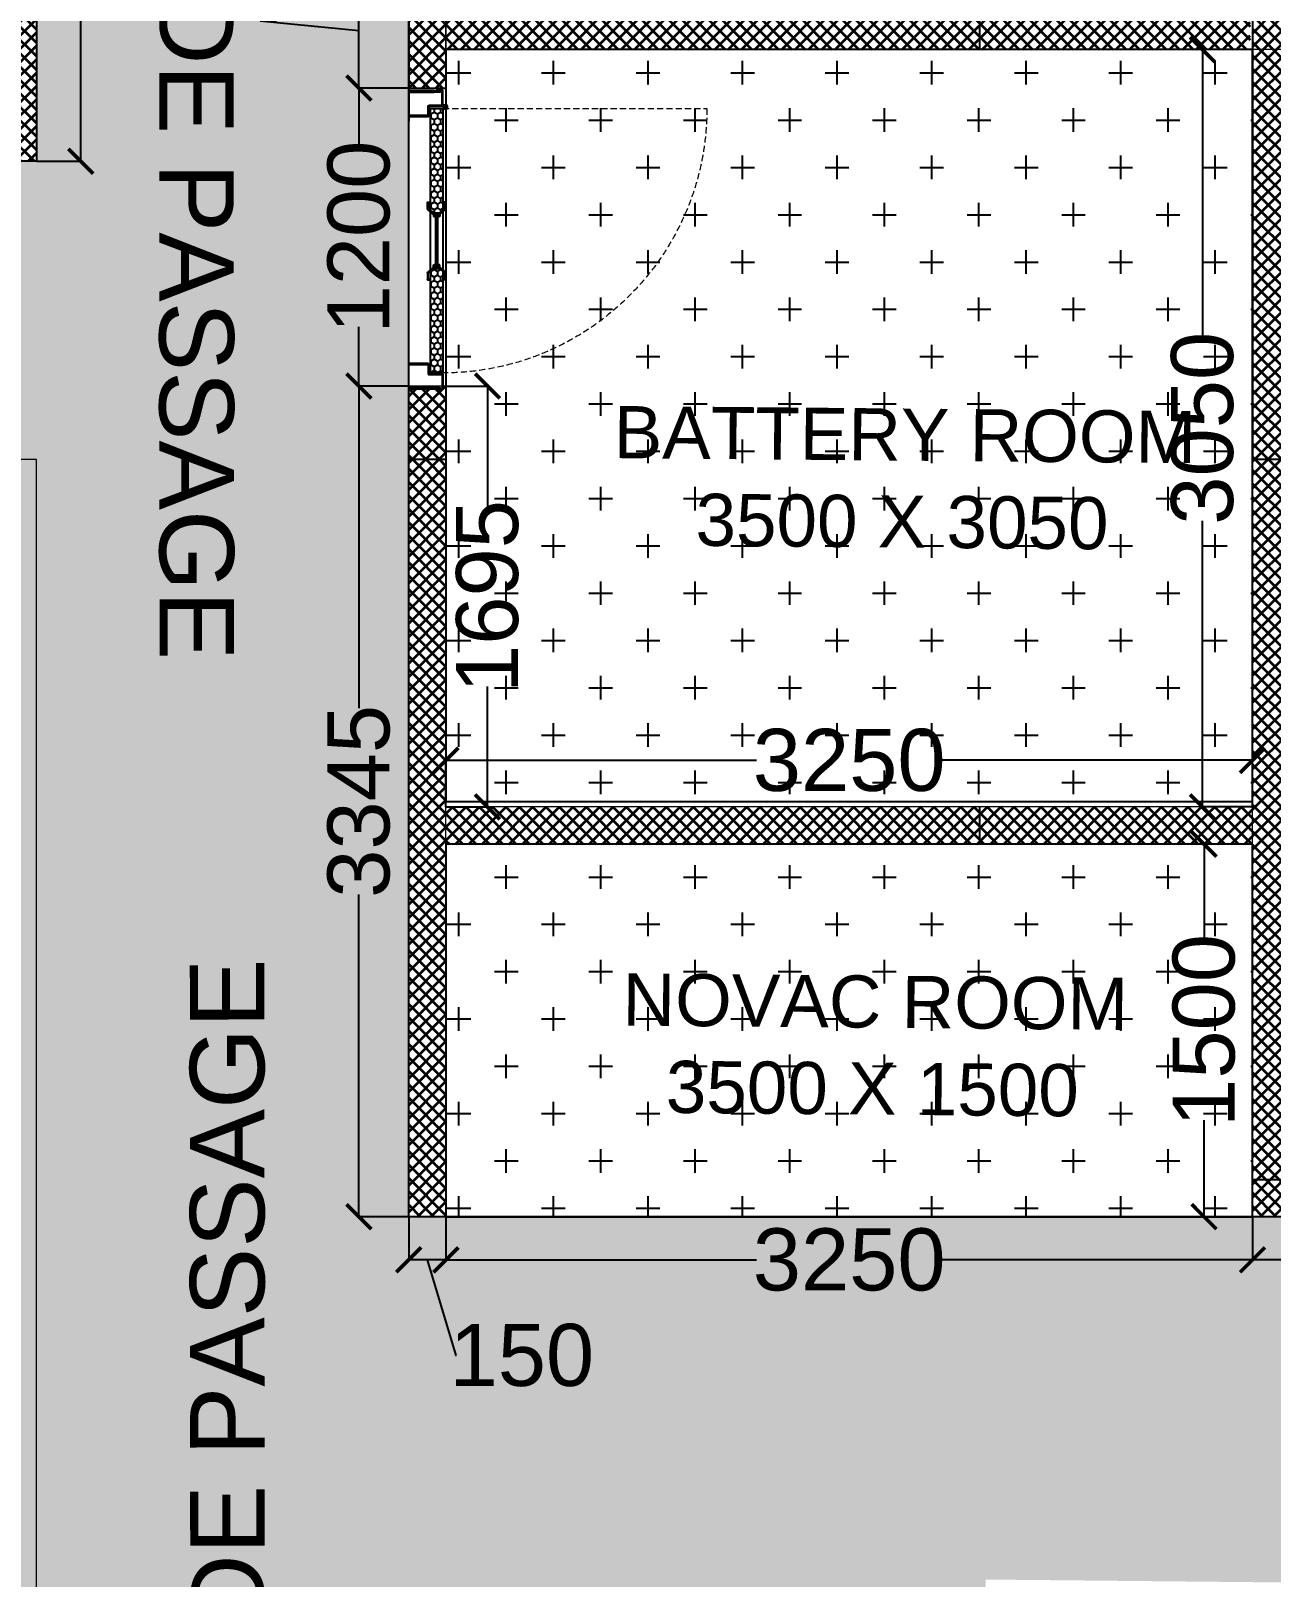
# Model space of a CAD drawing. Header units: millimetres. Extents: x 263321 to 4958806, y 33647 to 987811.
# Drawn here: x 2402929 to 2407927, y 491432 to 497658 of the extents above; entities that cross this region are included whole.
import ezdxf

# ---------------------------------------------------------------- set-up
doc = ezdxf.new("R2010")
doc.units = ezdxf.units.MM
doc.header["$PDMODE"] = 3
doc.linetypes.add('CENTER', pattern=[50.8, 31.75, -6.35, 6.35, -6.35])
doc.linetypes.add('DASHED', pattern=[0.75, 0.5, -0.25])
for name, color, linetype, lineweight in [('A-FURN-MODULAR', 6, 'Continuous', 18), ('A-FURN-TABLE-GROMMET', 7, 'Continuous', 9), ('A-GLASS PARTITION', 5, 'Continuous', 18), ('A-GYPSUM PARTITION', 250, 'Continuous', 35), ('AR_ELEVATION_01', 254, 'Continuous', 13), ('FC DIM', 7, 'Continuous', 0), ('partition', 6, 'Continuous', 15), ('SW-PARTITION GYPSUM', 30, 'Continuous', 18), ('TOA_DOOR', 7, 'Continuous', 25)]:
    doc.layers.add(name, color=color, linetype=linetype, lineweight=lineweight)
for name, color, linetype in [('CH - MAN', 8, 'Continuous'), ('FLOORING TOA', 7, 'Continuous'), ('PARTITION DIM.', 250, 'Continuous'), ('PARTITION GYPSUM', 250, 'Continuous'), ('STIFFNER', 7, 'Continuous'), ('TEXT', 250, 'Continuous')]:
    doc.layers.add(name, color=color, linetype=linetype)
doc.styles.add('ARIAL', font='arial.ttf')
doc.styles.get("Standard").update_dxf_attribs({"font": 'arial.ttf'})
doc.styles.add('TEXT @ 150', font='arial.ttf', dxfattribs={"height": 225})
doc.dimstyles.new('DIM @ 150', dxfattribs={"dimtxt": 225, "dimasz": 100, "dimexe": 1, "dimexo": 0, "dimgap": 0.5, "dimtad": 0, "dimdec": 0, "dimzin": 0, "dimdsep": 46, "dimtxsty": 'TEXT @ 150', "dimblk": 'ARCHTICK', "dimcen": -2, "dimclrd": 8, "dimclre": 8, "dimclrt": 7, "dimadec": 0, "dimazin": 0, "dimtfac": 1, "dimtdec": 0, "dimtofl": 0, "dimtmove": 0, "dimatfit": 3, "dimldrblk": 'OPEN90', "dimfxl": 1, "dimtolj": 1, "dimtzin": 0, "dimlwd": -1, "dimlwe": -1, "dimarcsym": 0})
pattern_1 = [(45, (13069.08, -8478.743), (-26.94076836, 26.94076836), []), (135, (13069.08, -8478.743), (-26.94076836, -26.94076836), [])]
pattern_2 = [(0, (13069.08, -8478.74), (190.5, 190.5), [95.25, -285.75]), (90, (13116.7, -8526.37), (-190.5, 190.5), [95.25, -285.75])]

# ---------------------------------------------------------------- blocks, each defined once
blk = doc.blocks.new('_ArchTick')
at = {"color": 0, "linetype": 'ByBlock', "const_width": 0.15}
blk.add_lwpolyline([(-0.5, -0.5), (0.5, 0.5)], dxfattribs=at)
blk = doc.blocks.new('*D552')
at = {"layer": 'Defpoints', "color": 0, "transparency": 16777216}
for p in [(2407851.6, 492883.1), (2408156.6, 492883.1), (2407851.6, 492709.3)]:
    blk.add_point(p, dxfattribs=at)
at = {"layer": 'PARTITION DIM.', "color": 8, "transparency": 16777216}
for p, q in [((2407851.6, 492883.1), (2407851.6, 492708.3)), ((2408156.6, 492883.1), (2408156.6, 492708.3)), ((2408156.6, 492709.3), (2407851.6, 492709.3)), ((2408004.1, 492709.3), (2408119.6, 492324.4)), ((2408119.6, 492324.4), (2408120.6, 492324.4))]:
    blk.add_line(p, q, dxfattribs=at)
at = {"layer": 'PARTITION DIM.', "color": 8, "transparency": 16777216, "xscale": 100, "yscale": 100, "zscale": 100, "rotation": 180}
blk.add_blockref('_ArchTick', (2407851.6, 492709.3), dxfattribs=at)
at = {"layer": 'PARTITION DIM.', "color": 8, "transparency": 16777216, "xscale": 100, "yscale": 100, "zscale": 100}
blk.add_blockref('_ArchTick', (2408156.6, 492709.3), dxfattribs=at)
at = {"layer": 'PARTITION DIM.', "color": 7, "transparency": 16777216, "insert": (2408398.1, 492324.4), "char_height": 250, "attachment_point": 5}
blk.add_mtext('\\A1;305', dxfattribs=at)
blk = doc.blocks.new('_Open90')
at = {"color": 0, "linetype": 'ByBlock'}
for p, q in [((0, 0), (-1, 0)), ((-0.5, 0.5), (0, 0)), ((0, 0), (-0.5, -0.5))]:
    blk.add_line(p, q, dxfattribs=at)
blk = doc.blocks.new('*D553')
at = {"layer": 'Defpoints', "color": 0, "transparency": 16777216}
for p in [(2404601.6, 492883.1), (2407851.6, 492883.1), (2404601.6, 492709.3)]:
    blk.add_point(p, dxfattribs=at)
at = {"layer": 'PARTITION DIM.', "color": 8, "transparency": 16777216}
for p, q in [((2404601.6, 492883.1), (2404601.6, 492708.3)), ((2407851.6, 492883.1), (2407851.6, 492708.3)), ((2404601.6, 492709.3), (2405853.3, 492709.3)), ((2407851.6, 492709.3), (2406599.9, 492709.3))]:
    blk.add_line(p, q, dxfattribs=at)
at = {"layer": 'PARTITION DIM.', "color": 8, "transparency": 16777216, "xscale": 100, "yscale": 100, "zscale": 100, "rotation": 180}
blk.add_blockref('_ArchTick', (2404601.6, 492709.3), dxfattribs=at)
at = {"layer": 'PARTITION DIM.', "color": 8, "transparency": 16777216, "xscale": 100, "yscale": 100, "zscale": 100}
blk.add_blockref('_ArchTick', (2407851.6, 492709.3), dxfattribs=at)
at = {"layer": 'PARTITION DIM.', "color": 7, "transparency": 16777216, "insert": (2406226.6, 492709.3), "char_height": 250, "attachment_point": 5}
blk.add_mtext('\\A1;3250', dxfattribs=at)
blk = doc.blocks.new('*D554')
at = {"layer": 'Defpoints', "color": 0, "transparency": 16777216}
for p in [(2404451.6, 492883.1), (2404601.6, 492883.1), (2404451.6, 492709.3)]:
    blk.add_point(p, dxfattribs=at)
at = {"layer": 'PARTITION DIM.', "color": 8, "transparency": 16777216}
for p, q in [((2404451.6, 492883.1), (2404451.6, 492708.3)), ((2404601.6, 492883.1), (2404601.6, 492708.3)), ((2404601.6, 492709.3), (2404451.6, 492709.3)), ((2404526.6, 492709.3), (2404642, 492324.6)), ((2404642, 492324.6), (2404643, 492324.6))]:
    blk.add_line(p, q, dxfattribs=at)
at = {"layer": 'PARTITION DIM.', "color": 8, "transparency": 16777216, "xscale": 100, "yscale": 100, "zscale": 100, "rotation": 180}
blk.add_blockref('_ArchTick', (2404451.6, 492709.3), dxfattribs=at)
at = {"layer": 'PARTITION DIM.', "color": 8, "transparency": 16777216, "xscale": 100, "yscale": 100, "zscale": 100}
blk.add_blockref('_ArchTick', (2404601.6, 492709.3), dxfattribs=at)
at = {"layer": 'PARTITION DIM.', "color": 7, "transparency": 16777216, "insert": (2404907.5, 492324.6), "char_height": 250, "attachment_point": 5}
blk.add_mtext('\\A1;150', dxfattribs=at)
blk = doc.blocks.new('*D555')
at = {"layer": 'Defpoints', "color": 0, "transparency": 16777216}
for p in [(2404250.7, 496228.1), (2404451.6, 496228.1, -1271.4), (2404451.6, 492883.1)]:
    blk.add_point(p, dxfattribs=at)
at = {"layer": 'PARTITION DIM.', "color": 8, "transparency": 16777216}
for p, q in [((2404451.6, 496228.1), (2404249.7, 496228.1)), ((2404250.7, 496228.1), (2404250.7, 494930.3)), ((2404250.7, 492883.1), (2404250.7, 494181)), ((2404451.6, 492883.1), (2404249.7, 492883.1))]:
    blk.add_line(p, q, dxfattribs=at)
at = {"layer": 'PARTITION DIM.', "color": 8, "transparency": 16777216, "xscale": 100, "yscale": 100, "zscale": 100}
for p, rotation in [((2404250.7, 496228.1), 90), ((2404250.7, 492883.1), 270)]:
    blk.add_blockref('_ArchTick', p, dxfattribs=dict(at, rotation=rotation))
at = {"layer": 'PARTITION DIM.', "color": 7, "transparency": 16777216, "insert": (2404250.7, 494555.6), "char_height": 250, "attachment_point": 5, "rotation": 90}
blk.add_mtext('\\A1;3345', dxfattribs=at)
blk = doc.blocks.new('*D556')
at = {"layer": 'Defpoints', "color": 0, "transparency": 16777216}
for p in [(2404250.7, 497428.1), (2404451.6, 497428.1), (2404451.6, 496228.1, -1271.4)]:
    blk.add_point(p, dxfattribs=at)
at = {"layer": 'PARTITION DIM.', "color": 8, "transparency": 16777216}
for p, q in [((2404451.6, 497428.1), (2404249.7, 497428.1)), ((2404250.7, 497428.1), (2404250.7, 497189.7)), ((2404250.7, 496228.1), (2404250.7, 496466.5)), ((2404451.6, 496228.1), (2404249.7, 496228.1))]:
    blk.add_line(p, q, dxfattribs=at)
at = {"layer": 'PARTITION DIM.', "color": 8, "transparency": 16777216, "xscale": 100, "yscale": 100, "zscale": 100}
for p, rotation in [((2404250.7, 497428.1), 90), ((2404250.7, 496228.1), 270)]:
    blk.add_blockref('_ArchTick', p, dxfattribs=dict(at, rotation=rotation))
at = {"layer": 'PARTITION DIM.', "color": 7, "transparency": 16777216, "insert": (2404250.7, 496828.1), "char_height": 250, "attachment_point": 5, "rotation": 90}
blk.add_mtext('\\A1;1200', dxfattribs=at)
blk = doc.blocks.new('*D557')
at = {"layer": 'Defpoints', "color": 0, "transparency": 16777216}
for p in [(2404250.7, 497888.1), (2404451.6, 497888.1), (2404451.6, 497428.1)]:
    blk.add_point(p, dxfattribs=at)
at = {"layer": 'PARTITION DIM.', "color": 8, "transparency": 16777216}
for p, q in [((2404451.6, 497888.1), (2404249.7, 497888.1)), ((2404250.7, 497428.1), (2404250.7, 497888.1)), ((2403852.6, 497696.9), (2403852.6, 497697.9)), ((2404250.7, 497658.1), (2403852.6, 497696.9)), ((2404451.6, 497428.1), (2404249.7, 497428.1))]:
    blk.add_line(p, q, dxfattribs=at)
at = {"layer": 'PARTITION DIM.', "color": 8, "transparency": 16777216, "xscale": 100, "yscale": 100, "zscale": 100}
for p, rotation in [((2404250.7, 497888.1), 90), ((2404250.7, 497428.1), 270)]:
    blk.add_blockref('_ArchTick', p, dxfattribs=dict(at, rotation=rotation))
at = {"layer": 'PARTITION DIM.', "color": 7, "transparency": 16777216, "insert": (2403852.6, 497979.2), "char_height": 250, "attachment_point": 5, "rotation": 90}
blk.add_mtext('\\A1;460', dxfattribs=at)
blk = doc.blocks.new('*D560')
at = {"layer": 'Defpoints', "color": 0, "transparency": 16777216}
for p in [(2407851.6, 494720.8), (2404601.6, 494533.1), (2407851.6, 494533.1)]:
    blk.add_point(p, dxfattribs=at)
at = {"layer": 'PARTITION DIM.', "color": 8, "transparency": 16777216}
for p, q in [((2404601.6, 494533.1), (2404601.6, 494721.8)), ((2404601.6, 494720.8), (2405853.3, 494720.8)), ((2407851.6, 494720.8), (2406599.9, 494720.8)), ((2407851.6, 494533.1), (2407851.6, 494721.8))]:
    blk.add_line(p, q, dxfattribs=at)
at = {"layer": 'PARTITION DIM.', "color": 8, "transparency": 16777216, "xscale": 100, "yscale": 100, "zscale": 100, "rotation": 180}
blk.add_blockref('_ArchTick', (2404601.6, 494720.8), dxfattribs=at)
at = {"layer": 'PARTITION DIM.', "color": 8, "transparency": 16777216, "xscale": 100, "yscale": 100, "zscale": 100}
blk.add_blockref('_ArchTick', (2407851.6, 494720.8), dxfattribs=at)
at = {"layer": 'PARTITION DIM.', "color": 7, "transparency": 16777216, "insert": (2406226.6, 494720.8), "char_height": 250, "attachment_point": 5}
blk.add_mtext('\\A1;3250', dxfattribs=at)
blk = doc.blocks.new('*D567')
at = {"layer": 'Defpoints', "color": 0, "transparency": 16777216}
for p in [(2407851.6, 497583.1), (2407650.1, 494533.1), (2407851.6, 494533.1)]:
    blk.add_point(p, dxfattribs=at)
at = {"layer": 'PARTITION DIM.', "color": 8, "transparency": 16777216}
for p, q in [((2407851.6, 497583.1), (2407649.1, 497583.1)), ((2407650.1, 497583.1), (2407650.1, 496431.3)), ((2407650.1, 494533.1), (2407650.1, 495684.8)), ((2407851.6, 494533.1), (2407649.1, 494533.1))]:
    blk.add_line(p, q, dxfattribs=at)
at = {"layer": 'PARTITION DIM.', "color": 8, "transparency": 16777216, "xscale": 100, "yscale": 100, "zscale": 100}
for p, rotation in [((2407650.1, 497583.1), 90), ((2407650.1, 494533.1), 270)]:
    blk.add_blockref('_ArchTick', p, dxfattribs=dict(at, rotation=rotation))
at = {"layer": 'PARTITION DIM.', "color": 7, "transparency": 16777216, "insert": (2407650.1, 496058.1), "char_height": 250, "attachment_point": 5, "rotation": 90}
blk.add_mtext('\\A1;3050', dxfattribs=at)
blk = doc.blocks.new('*D576')
at = {"layer": 'Defpoints', "color": 0, "transparency": 16777216}
for p in [(2404601.6, 496228.1), (2404601.6, 494533.1), (2404769, 494533.1)]:
    blk.add_point(p, dxfattribs=at)
at = {"layer": 'PARTITION DIM.', "color": 8, "transparency": 16777216}
for p, q in [((2404601.6, 496228.1), (2404770, 496228.1)), ((2404769, 496228.1), (2404769, 495743.6)), ((2404769, 494533.1), (2404769, 495017.6)), ((2404601.6, 494533.1), (2404770, 494533.1))]:
    blk.add_line(p, q, dxfattribs=at)
at = {"layer": 'PARTITION DIM.', "color": 8, "transparency": 16777216, "xscale": 100, "yscale": 100, "zscale": 100}
for p, rotation in [((2404769, 496228.1), 90), ((2404769, 494533.1), 270)]:
    blk.add_blockref('_ArchTick', p, dxfattribs=dict(at, rotation=rotation))
at = {"layer": 'PARTITION DIM.', "color": 7, "transparency": 16777216, "insert": (2404769, 495380.6), "char_height": 250, "attachment_point": 5, "rotation": 90}
blk.add_mtext('\\A1;1695', dxfattribs=at)
blk = doc.blocks.new('*D577')
at = {"layer": 'Defpoints', "color": 0, "transparency": 16777216}
for p in [(2407851.6, 494383.1), (2407656.4, 492883.1), (2407851.6, 492883.1)]:
    blk.add_point(p, dxfattribs=at)
at = {"layer": 'PARTITION DIM.', "color": 8, "transparency": 16777216}
for p, q in [((2407851.6, 494383.1), (2407655.4, 494383.1)), ((2407656.4, 494383.1), (2407656.4, 493994.7)), ((2407656.4, 492883.1), (2407656.4, 493271.5)), ((2407851.6, 492883.1), (2407655.4, 492883.1))]:
    blk.add_line(p, q, dxfattribs=at)
at = {"layer": 'PARTITION DIM.', "color": 8, "transparency": 16777216, "xscale": 100, "yscale": 100, "zscale": 100}
for p, rotation in [((2407656.4, 494383.1), 90), ((2407656.4, 492883.1), 270)]:
    blk.add_blockref('_ArchTick', p, dxfattribs=dict(at, rotation=rotation))
at = {"layer": 'PARTITION DIM.', "color": 7, "transparency": 16777216, "insert": (2407656.4, 493633.1), "char_height": 250, "attachment_point": 5, "rotation": 90}
blk.add_mtext('\\A1;1500', dxfattribs=at)
blk = doc.blocks.new('*D579')
at = {"layer": 'Defpoints', "color": 0, "transparency": 16777216}
for p in [(2402951.6, 502283.1), (2402951.6, 497133.1), (2403129.7, 497133.1)]:
    blk.add_point(p, dxfattribs=at)
at = {"layer": 'PARTITION DIM.', "color": 8, "transparency": 16777216}
for p, q in [((2402951.6, 502283.1), (2403130.7, 502283.1)), ((2403129.7, 502283.1), (2403129.7, 500081.4)), ((2403129.7, 497133.1), (2403129.7, 499334.7)), ((2402951.6, 497133.1), (2403130.7, 497133.1))]:
    blk.add_line(p, q, dxfattribs=at)
at = {"layer": 'PARTITION DIM.', "color": 8, "transparency": 16777216, "xscale": 100, "yscale": 100, "zscale": 100}
for p, rotation in [((2403129.7, 502283.1), 90), ((2403129.7, 497133.1), 270)]:
    blk.add_blockref('_ArchTick', p, dxfattribs=dict(at, rotation=rotation))
at = {"layer": 'PARTITION DIM.', "color": 7, "transparency": 16777216, "insert": (2403129.7, 499708.1), "char_height": 250, "attachment_point": 5, "rotation": 90}
blk.add_mtext('\\A1;5150', dxfattribs=at)
blk = doc.blocks.new('zw$8F63')
h = blk.add_hatch()
h.set_pattern_fill('HONEY', color=17, scale=120.476264, style=0)
h.set_pattern_definition([(0, (-137632.77, -39685.348), (22.5892995, 13.0419382), [15.059533, -30.119066]), (120, (-137632.77, -39685.348), (-22.5892995, 13.0419382), [15.059533, -30.119066]), (60, (-137632.77, -39685.348), (8e-15, 26.0838763), [-30.119066, 15.059533])])
h.paths.add_polyline_path([(726.2, 400.6), (726.2, 405.7), (725.5, 405.7), (737.5, 420.6), (1147.4, 420.6), (1147.4, 371.4), (737.5, 371.4), (725.5, 386.3), (726.2, 386.3)])
h.paths.add_polyline_path([(82.8, 371.4), (82.8, 420.6), (492.7, 420.6), (504.7, 405.7), (504.1, 405.7), (504.1, 386.3), (504.7, 386.3), (492.7, 371.4)])
h = blk.add_hatch(color=256)
h.paths.add_polyline_path([(508, 391.4), (504.1, 391.4), (504.1, 386.3), (508, 386.3)])
h.paths.add_polyline_path([(508, 391.4), (508, 386.3), (517.6, 386.3), (517.6, 391.4)])
h.paths.add_polyline_path([(508, 405.7), (508, 400.6), (517.6, 400.6), (517.6, 405.7)])
h.paths.add_polyline_path([(508, 405.7), (504.1, 405.7), (504.1, 400.6)])
h.paths.add_polyline_path([(508, 405.7), (504.1, 400.6), (508, 400.6)], flags=17)
h = blk.add_hatch(color=256)
h.paths.add_polyline_path([(726.2, 386.3), (726.2, 391.4), (712.6, 391.4), (712.6, 386.3)])
h.paths.add_polyline_path([(712.6, 405.7), (712.6, 400.6), (726.2, 400.6), (726.2, 405.7)])
h = blk.add_hatch()
h.set_pattern_fill('ANSI31', color=256, scale=0.488668, style=0)
h.set_pattern_definition([(135, (5763.79628, -4405.818197), (0.04319257606, 0.04319257606), [])])
h.paths.add_polyline_path([(79.4, 367, 0.532821), (68.3, 359.6, 0.532821), (79.4, 352.1)])
h.paths.add_polyline_path([(79.4, 367), (79.4, 352.1, 0.304783), (84.4, 359.6, 0.304783)])
h.paths.add_polyline_path([(83.1, 370.3), (79.4, 370.3), (79.4, 367, -0.152617), (83.1, 364)])
h.paths.add_polyline_path([(73.3, 370.3), (69.6, 370.3), (69.6, 364, -0.152617), (73.3, 367)])
at = {"linetype": 'CENTER', "ltscale": 1000}
for p, q in [((0, 508.4), (134, 508.4)), ((0, 508.4), (134, 508.4)), ((1223.7, 508.4, -5.7), (1077.6, 508.4, -5.7)), ((1223.7, 508.4, -5.7), (1077.6, 508.4, -5.7)), ((1223.7, 508.4, -5.7), (1077.6, 508.4, -5.7)), ((1223.7, 508.4, -5.7), (1077.6, 508.4, -5.7))]:
    blk.add_line(p, q, dxfattribs=at)
for p, q in [((8.2, 398.4), (11.9, 398.4)), ((1215.5, 398.4, -5.7), (1211.9, 398.4, -5.7)), ((69.6, 364), (69.6, 370.3)), ((73.3, 370.3), (73.3, 367)), ((79.4, 370.3), (79.4, 367)), ((83.1, 364), (83.1, 370.3))]:
    blk.add_line(p, q)
for points in [[(114.6, 508.4), (114.6, 429.9, -0.414214), (110.7, 426), (73.3, 426), (73.3, 374.2, -0.414214), (69.4, 370.3), (12.1, 370.3, -0.414214), (8.2, 374.2), (8.2, 398.4)], [(110.9, 508.4), (110.9, 431.6, -0.414214), (109, 429.7), (73.5, 429.7, 0.414214), (69.6, 425.8), (69.6, 375.9, -0.414214), (67.7, 374), (13.8, 374, -0.414214), (11.9, 375.9), (11.9, 398.4)]]:
    blk.add_lwpolyline(points, format="xyb")
for points in [[(11.9, 508.4), (11.9, 381.4), (16.4, 381.4), (16.4, 508.4)], [(11.9, 406), (11.9, 508.4)], [(16.4, 508.4), (16.4, 406)], [(110.9, 431.6), (110.9, 508.4)], [(114.6, 429.9), (114.6, 508.4)], [(11.9, 425.5), (11.9, 403.1)]]:
    blk.add_lwpolyline(points)
at = {"elevation": -5.7}
for points in [[(1109.1, 508.4), (1109.1, 429.9, 0.414214), (1113.1, 426), (1148.5, 426, -0.414214), (1150.4, 424.1), (1150.4, 374.2, 0.414214), (1154.3, 370.3), (1211.6, 370.3, 0.414214), (1215.5, 374.2), (1215.5, 398.4)], [(1112.8, 508.4), (1112.8, 429.7), (1150.2, 429.7, -0.414214), (1154.1, 425.8), (1154.1, 374), (1209.9, 374, 0.414214), (1211.9, 375.9), (1211.9, 398.4)]]:
    blk.add_lwpolyline(points, format="xyb", dxfattribs=at)
for points in [[(1109.1, 429.9), (1109.1, 508.4)], [(1112.8, 429.7), (1112.8, 508.4)], [(1211.9, 508.4), (1211.9, 381.4), (1207.3, 381.4), (1207.3, 508.4)], [(1211.9, 425.5), (1211.9, 403.1)]]:
    blk.add_lwpolyline(points, dxfattribs=at)
at = {"color": 9}
blk.add_lwpolyline([(1147.4, 420.6), (82.8, 420.6), (82.8, 371.4), (1147.4, 371.4)], close=True, dxfattribs=at)
blk.add_circle((76.3, 359.6), 8.08)
at = {"layer": 'AR_ELEVATION_01', "color": 32, "linetype": 'DASHED', "ltscale": 50, "true_color": 0xcd6928}
blk.add_lwpolyline([(82.9, 370.2), (82.8, -693.1, 0.414213), (1147.4, 371.4)], format="xyb", dxfattribs=at)
at = {"layer": 'STIFFNER', "color": 181}
for p, q in [((459, 430.9), (459, 420.6)), ((487.3, 432.6), (460.7, 432.6)), ((461.7, 420.6), (461.7, 428.1)), ((463.5, 429.8), (484.5, 429.8)), ((486.2, 428.7), (504.7, 405.7)), ((486.2, 363.3), (504.7, 386.3)), ((507.3, 409.6), (488.9, 431.5)), ((507.3, 382.4), (488.9, 360.5)), ((509, 408.5), (517.6, 408.5)), ((509, 383.5), (517.6, 383.5)), ((517.6, 408.5), (517.6, 405.7)), ((517.6, 383.5), (517.6, 386.3)), ((721.3, 408.5), (712.6, 408.5)), ((712.6, 408.5), (712.6, 405.7)), ((712.6, 383.5), (712.6, 386.3)), ((721.3, 383.5), (712.6, 383.5)), ((722.9, 409.6), (741.3, 431.5)), ((722.9, 382.4), (741.3, 360.5)), ((744.1, 428.7), (725.5, 405.7)), ((744.1, 363.3), (725.5, 386.3)), ((742.9, 432.6), (771.1, 432.6)), ((768.3, 429.8), (745.7, 429.8)), ((770, 420.6), (770, 428.1)), ((772.8, 420.6), (770, 420.6)), ((772.8, 430.9), (772.8, 420.6)), ((459, 361.1), (459, 371.4)), ((487.3, 359.4), (460.7, 359.4)), ((461.7, 371.4), (461.7, 363.9)), ((463.5, 362.2), (484.5, 362.2)), ((742.9, 359.4), (771.1, 359.4)), ((768.3, 362.2), (745.7, 362.2)), ((770, 371.4), (770, 363.9)), ((772.8, 361.1), (772.8, 371.4))]:
    blk.add_line(p, q, dxfattribs=at)
at = {"layer": 'STIFFNER'}
for p, q in [((508, 405.7), (504.1, 400.6)), ((504.1, 386.3), (504.1, 405.7)), ((504.1, 405.7), (508, 405.7)), ((504.1, 400.6), (517.6, 400.6)), ((504.1, 391.4), (517.6, 391.4)), ((508, 386.3), (504.1, 386.3)), ((517.6, 386.3), (504.7, 386.3)), ((517.6, 405.7), (508, 405.7)), ((508, 405.7), (508, 400.6)), ((508, 391.4), (508, 386.3)), ((517.6, 400.6), (517.6, 405.7)), ((517.6, 391.4), (517.6, 386.3)), ((712.6, 400.6), (712.6, 405.7)), ((712.6, 405.7), (726.2, 405.7)), ((726.2, 400.6), (712.6, 400.6)), ((726.2, 391.4), (712.6, 391.4)), ((712.6, 391.4), (712.6, 386.3)), ((712.6, 386.3), (726.2, 386.3)), ((726.2, 405.7), (726.2, 400.6)), ((726.2, 386.3), (726.2, 391.4))]:
    blk.add_line(p, q, dxfattribs=at)
at = {"layer": 'STIFFNER', "color": 4}
for p, q in [((504.1, 400.6), (726.2, 400.6)), ((504.1, 391.4), (504.1, 400.6)), ((726.2, 391.4), (504.1, 391.4)), ((725.9, 391.4), (726.2, 391.6)), ((726.2, 400.6), (726.2, 391.4))]:
    blk.add_line(p, q, dxfattribs=at)
at = {"layer": 'STIFFNER', "color": 7}
for p, q in [((726.2, 386.3), (726.2, 405.7)), ((726.2, 405.7), (726.2, 400.6)), ((726.2, 391.4), (726.2, 386.3))]:
    blk.add_line(p, q, dxfattribs=at)
at = {"layer": 'STIFFNER', "color": 181}
for centre, start, end in [((460.7, 430.9), 90, 180), ((463.5, 428.1), 90, 180), ((484.5, 428.1), 21.01972, 90), ((487.3, 430.9), 21.2946, 90), ((509, 410.3), 201.2946, 270), ((509, 381.7), 90, 158.7054), ((721.3, 410.3), 270, 338.7054), ((721.3, 381.7), 21.2946, 90), ((742.9, 430.9), 90, 158.7054), ((745.7, 428.1), 90, 158.98028), ((768.3, 428.1), 0, 90), ((771.1, 430.9), 0, 90), ((460.7, 361.1), 180, 270), ((463.5, 363.9), 180, 270), ((484.5, 363.9), 270, 338.98028), ((487.3, 361.1), 270, 338.7054), ((742.9, 361.1), 201.2946, 270), ((745.7, 363.9), 201.01972, 270), ((768.3, 363.9), 270, 0), ((771.1, 361.1), 270, 0)]:
    blk.add_arc(centre, 1.73, start, end, dxfattribs=at)

msp = doc.modelspace()

# ---------------------------------------------------------------- hatches: boundary and pattern name
at = {"layer": 'A-GYPSUM PARTITION', "true_color": 0x636466}
h = msp.add_hatch(dxfattribs=at)
h.set_pattern_fill('ANSI37', color=251, scale=12)
h.set_pattern_definition(pattern_1)
h.paths.add_polyline_path([(2402951.6, 505304.9, 0.000046), (2402851.6, 505305.9), (2402851.6, 497133.1), (2402951.6, 497133.1)])
h = msp.add_hatch(dxfattribs=at)
h.set_pattern_fill('ANSI37', color=251, scale=12)
h.set_pattern_definition(pattern_1)
h.paths.add_polyline_path([(2404601.6, 497888.1), (2404451.6, 497888.1), (2404451.6, 497428.1), (2404601.6, 497428.1)])
h = msp.add_hatch(dxfattribs=at)
h.set_pattern_fill('ANSI37', color=251, scale=12)
h.set_pattern_definition(pattern_1)
h.paths.add_polyline_path([(2407842.9, 497733.1), (2404601.6, 497733.1), (2404601.6, 497583.1), (2407842.9, 497583.1)])
h = msp.add_hatch(dxfattribs=at)
h.set_pattern_fill('ANSI37', color=251, scale=12)
h.set_pattern_definition(pattern_1)
h.paths.add_polyline_path([(2411651.6, 497733.1), (2407851.6, 497733.1), (2407851.6, 497583.1), (2411651.6, 497583.1)])
h = msp.add_hatch(dxfattribs=at)
h.set_pattern_fill('ANSI37', color=251, scale=12)
h.set_pattern_definition(pattern_1)
h.paths.add_polyline_path([(2411501.6, 497583.1), (2411651.6, 497583.1), (2411651.6, 492883.1), (2411501.6, 492883.1)])
h.paths.add_polyline_path([(2411501.6, 492883.1), (2411501.6, 493033.1), (2409356.5, 493033.1), (2409356.5, 492883.1)])
h.paths.add_polyline_path([(2407851.6, 492883.1), (2407851.6, 493033.1), (2408156.6, 493033.1), (2408156.6, 492883.1)])
h = msp.add_hatch(dxfattribs=at)
h.set_pattern_fill('ANSI37', color=251, scale=12)
h.set_pattern_definition(pattern_1)
h.paths.add_polyline_path([(2408001.6, 497583.1), (2407851.6, 497583.1), (2407851.6, 495933.1), (2408001.6, 495933.1)])
h = msp.add_hatch(dxfattribs=at)
h.set_pattern_fill('ANSI37', color=251, scale=12)
h.set_pattern_definition(pattern_1)
h.paths.add_polyline_path([(2404601.6, 496228.1), (2404451.6, 496228.1), (2404451.6, 495933.1), (2404601.6, 495933.1)])
h = msp.add_hatch(dxfattribs=at)
h.set_pattern_fill('ANSI37', color=251, scale=12)
h.set_pattern_definition(pattern_1)
h.paths.add_polyline_path([(2404601.6, 495933.1), (2404451.6, 495933.1), (2404451.6, 492883.1), (2404601.6, 492883.1)])
h = msp.add_hatch(dxfattribs=at)
h.set_pattern_fill('ANSI37', color=251, scale=12)
h.set_pattern_definition(pattern_1)
h.paths.add_polyline_path([(2408001.6, 495933.1), (2407851.6, 495933.1), (2407851.6, 493033.1), (2408001.6, 493033.1)])
h = msp.add_hatch(dxfattribs=at)
h.set_pattern_fill('ANSI37', color=251, scale=12)
h.set_pattern_definition(pattern_1)
h.paths.add_polyline_path([(2406751.6, 494533.1), (2404601.6, 494533.1), (2404601.6, 494383.1), (2406751.6, 494383.1)])
h = msp.add_hatch(dxfattribs=at)
h.set_pattern_fill('ANSI37', color=251, scale=12)
h.set_pattern_definition(pattern_1)
h.paths.add_polyline_path([(2407851.6, 494533.1), (2406751.6, 494533.1), (2406751.6, 494383.1), (2407851.6, 494383.1)])
at = {"layer": 'FLOORING TOA', "true_color": 0xc7c8ca}
h = msp.add_hatch(dxfattribs=at)
h.set_pattern_fill('EARTH', color=9, scale=120)
edge = h.paths.add_edge_path()
edge.add_line((2399150.3, 470683.1), (2406751.6, 470683.1))
edge.add_line((2406751.6, 470683.1), (2406751.6, 489283.1))
edge.add_line((2406751.6, 489283.1), (2406777, 491421.9))
edge.add_line((2406777, 491421.9), (2410711.6, 491383.1))
edge.add_line((2410711.6, 491383.1), (2410711.6, 490662.8))
edge.add_line((2410711.6, 490662.8), (2412251.6, 490662.8))
edge.add_line((2412251.6, 490662.8), (2412251.6, 491383.1))
edge.add_line((2412251.6, 491383.1), (2413501.6, 491383.1))
edge.add_line((2413501.6, 491383.1), (2413501.6, 490641.9))
edge.add_line((2413501.6, 490641.9), (2414541.6, 490641.9))
edge.add_line((2414541.6, 490641.9), (2414541.6, 491383.1))
edge.add_line((2414541.6, 491383.1), (2419059.8, 491383.1))
edge.add_line((2419059.8, 491383.1), (2419290.9, 492883.1))
edge.add_line((2419290.9, 492883.1), (2413191.6, 492883.1))
edge.add_line((2413191.6, 492883.1), (2413191.6, 495458.2))
edge.add_line((2413191.6, 495458.2), (2416206.2, 495458.2))
edge.add_line((2416206.2, 495458.2), (2416206.2, 496558.2))
edge.add_line((2416206.2, 496558.2), (2413191.6, 496558.2))
edge.add_line((2413191.6, 496558.2), (2413191.6, 498963.1))
edge.add_line((2413191.6, 498963.1), (2411651.6, 498963.1))
edge.add_line((2411651.6, 498963.1), (2411651.6, 492883.1))
edge.add_line((2411651.6, 492883.1), (2404451.6, 492883.1))
edge.add_line((2404451.6, 492883.1), (2404452.6, 502283.1))
edge.add_line((2404452.6, 502283.1), (2402951.6, 502283.1))
edge.add_line((2402951.6, 502283.1), (2402951.4, 497183.5))
edge.add_line((2402951.4, 497183.5), (2402951.6, 497133.1))
edge.add_line((2402951.6, 497133.1), (2399951.6, 497133.1))
edge.add_line((2399951.6, 497133.1), (2399951.6, 505326.9))
edge.add_arc((2397396.4, -38564.5), 543897.4, 89.730828, 95.307778)
edge.add_line((2347082.8, 503000.8), (2347082.9, 472483.1))
edge.add_line((2347082.9, 472483.1), (2343851.6, 472483.1))
edge.add_line((2343851.6, 472483.1), (2343851.6, 458383.2))
edge.add_line((2343851.6, 458383.2), (2354252.4, 458383.2))
edge.add_line((2354252.4, 458383.2), (2354252.7, 455753.4))
edge.add_arc((2374151.3, 141679.3), 314703.8, 88.069715, 93.625218, ccw=False)
edge.add_line((2384751.6, 456204.5), (2384751.6, 459200.3))
edge.add_line((2384751.6, 459200.3), (2394751.8, 459200.3))
edge.add_line((2394751.8, 459200.3), (2394749.6, 457484.3))
edge.add_line((2394749.6, 457484.3), (2395751.6, 457483.1))
edge.add_line((2395751.6, 457483.1), (2395751.6, 458383.1))
edge.add_line((2395751.6, 458383.1), (2396651.6, 458383.1))
edge.add_line((2396651.6, 458383.1), (2396651.6, 459197.4))
edge.add_line((2396651.6, 459197.4), (2399811.2, 459198))
edge.add_line((2399811.2, 459198), (2399811.2, 460833.1))
edge.add_line((2399811.2, 460833.1), (2398551.6, 460833.1))
edge.add_line((2398551.6, 460833.1), (2398551.6, 466883.1))
edge.add_line((2398551.6, 466883.1), (2403551.7, 466883.1))
edge.add_line((2403551.7, 466883.1), (2403551.7, 465533.1))
edge.add_line((2403551.7, 465533.1), (2407851.7, 465533.1))
edge.add_line((2407851.7, 465533.1), (2407851.7, 460783.1))
edge.add_line((2407851.7, 460783.1), (2409491.6, 460783.1))
edge.add_line((2409491.6, 460783.1), (2409496.3, 466883.1))
edge.add_line((2409496.3, 466883.1), (2415285.8, 466883.1))
edge.add_line((2415285.8, 466883.1), (2415516.9, 468383.1))
edge.add_line((2415516.9, 468383.1), (2399151.6, 468383.1))
edge.add_arc((2399151.6, 468983.1), 600, 180.00022, 269.99765, ccw=False)
edge.add_line((2398551.6, 468983.1), (2398551.6, 470083.1))
edge.add_arc((2399151.6, 470083.1), 600, 90.12503, 179.99987, ccw=False)
edge = h.paths.add_edge_path(flags=16)
edge.add_line((2350804.3, 495933.1), (2349254.3, 495933.1))
edge.add_arc((2349254.3, 495533.1), 400, 90.00028, 179.78887)
edge.add_line((2348854.3, 495534.5), (2348854.3, 492844.4))
edge.add_line((2348854.3, 492844.4), (2350804.3, 492844.4))
edge.add_line((2350804.3, 492844.4), (2350804.3, 495933.1))
h.paths.add_polyline_path([(2380451.6, 495933.1), (2394411.6, 495933.1), (2394411.6, 489283.1), (2388129.7, 489289.9), (2388129.7, 487283.1), (2379984.7, 487283), (2379984.7, 489283.1), (2380551.6, 489283.1)], flags=16)
edge = h.paths.add_edge_path(flags=16)
edge.add_line((2404951.6, 487283.1), (2348951.6, 487283.1))
edge.add_arc((2348951.6, 486983.1), 300, 90, 179.99701)
edge.add_line((2348651.6, 486983.1), (2348650.9, 472483.1))
edge.add_line((2348650.9, 472483.1), (2404951.6, 472483.1))
edge.add_line((2404951.6, 472483.1), (2404951.6, 487283.1))
h.paths.add_polyline_path([(2396751.6, 460833.1), (2396751.6, 464283.1)], flags=16)
at = {"layer": 'FLOORING TOA', "true_color": 0x939598}
h = msp.add_hatch(dxfattribs=at)
h.set_pattern_fill('CROSS', color=252, scale=30, double=1)
h.set_pattern_definition(pattern_2)
h.paths.add_polyline_path([(2407851.6, 497583.1), (2404601.6, 497583.1), (2404601.6, 494555.6), (2407851.6, 494555.6)])
h = msp.add_hatch(dxfattribs=at)
h.set_pattern_fill('CROSS', color=252, scale=30, double=1)
h.set_pattern_definition(pattern_2)
h.paths.add_polyline_path([(2407851.6, 494383.1), (2404601.6, 494383.1), (2404601.6, 492883.1), (2407851.6, 492883.1)])

# ---------------------------------------------------------------- linework, layer by layer
at = {"elevation": 0}
for points in [[(2407851.6, 502233.1), (2407851.6, 495933.1), (2408001.6, 495933.1), (2408001.6, 497583.1)], [(2404601.6, 497888.1), (2404451.6, 497888.1), (2404451.6, 497428.1), (2404601.6, 497428.1)], [(2406751.6, 497733.1), (2406751.6, 497583.1)], [(2404451.6, 495933.1), (2404601.6, 495933.1)], [(2407851.6, 493033.1), (2408001.6, 493033.1), (2408001.6, 495933.1)], [(2406751.6, 494533.1), (2406751.6, 494383.1)]]:
    msp.add_lwpolyline(points, dxfattribs=at)
at = {"layer": 'A-FURN-MODULAR'}
for p, q in [((2402951.6, 497133.1), (2402951.6, 505379.9)), ((2411651.6, 497583.1), (2404601.6, 497583.1))]:
    msp.add_line(p, q, dxfattribs=at)
at = {"layer": 'A-FURN-TABLE-GROMMET', "elevation": 0}
msp.add_lwpolyline([(2402951.6, 489283.1), (2402951.6, 495931.8), (2395751.6, 495931.8), (2395751.6, 489283.1), (2402951.6, 489283.1)], dxfattribs=at)
at = {"layer": 'A-GLASS PARTITION', "linetype": 'ByBlock', "ltscale": 5}
msp.add_line((2399951.6, 497133.1), (2402951.6, 497133.1), dxfattribs=at)
at = {"layer": 'CH - MAN'}
for points in [[(2404451.6, 492883.1), (2404452.6, 502283.1)], [(2402951.4, 497183.5), (2402951.6, 497133.1)], [(2402951.6, 497133.1), (2399951.6, 497133.1)], [(2411651.6, 492883.1), (2404451.6, 492883.1)]]:
    msp.add_lwpolyline(points, dxfattribs=at)
at = {"layer": 'FC DIM'}
msp.add_line((2404601.6, 497428.1), (2404601.6, 496228.1), dxfattribs=at)
at = {"layer": 'FLOORING TOA'}
for points in [[(2402951.6, 502283.1), (2402951.4, 497183.5)], [(2404451.6, 492883.1), (2404452.6, 502283.1)], [(2402951.4, 497183.5), (2402951.6, 497133.1)], [(2402951.6, 497133.1), (2399951.6, 497133.1)], [(2411651.6, 492883.1), (2404451.6, 492883.1)]]:
    msp.add_lwpolyline(points, dxfattribs=at)
at = {"layer": 'FLOORING TOA', "elevation": 0}
for points in [[(2407851.6, 497583.1), (2404601.6, 497583.1), (2404601.6, 494555.6), (2407851.6, 494555.6)], [(2407851.6, 494383.1), (2404601.6, 494383.1), (2404601.6, 492883.1), (2407851.6, 492883.1)]]:
    msp.add_lwpolyline(points, close=True, dxfattribs=at)
at = {"layer": 'partition', "elevation": 0}
msp.add_lwpolyline([(2404601.6, 497888.1), (2404451.6, 497888.1), (2404451.6, 497428.1), (2404601.6, 497428.1)], close=True, dxfattribs=at)
for points in [[(2404601.6, 497888.1), (2404601.6, 497428.1)], [(2407851.6, 493033.1), (2407851.6, 497583.1)], [(2404601.6, 492883.1), (2404601.6, 496228.1), (2404451.6, 496228.1), (2404451.6, 492883.1)], [(2404601.6, 494383.1), (2407851.6, 494383.1), (2407851.6, 494533.1), (2404601.6, 494533.1)]]:
    msp.add_lwpolyline(points, dxfattribs=at)
at = {"layer": 'PARTITION GYPSUM', "color": 30}
msp.add_lwpolyline([(2402951.6, 502283.1), (2402951.4, 497183.5)], dxfattribs=at)
at = {"layer": 'SW-PARTITION GYPSUM', "color": 18, "true_color": 0x000000, "elevation": 0}
msp.add_lwpolyline([(2407851.6, 492883.1), (2407851.6, 493033.1), (2408156.6, 493033.1), (2408156.6, 492883.1)], close=True, dxfattribs=at)
msp.add_lwpolyline([(2407851.6, 492883.1), (2404451.6, 492883.1)], dxfattribs=at)

# ---------------------------------------------------------------- block references
at = {"layer": 'TOA_DOOR', "xscale": -1, "rotation": 90}
msp.add_blockref('zw$8F63', (2404960, 497428.1, 0), dxfattribs=at)

# ---------------------------------------------------------------- texts
at = {"layer": 'TEXT', "attachment_point": 7, "style": 'ARIAL'}
for s, insert, char_height, width, rotation in [('\\pi1368.63411;1500 WIDE PASSAGE', (2403440, 500754.4), 300, 6931.743, 270.0346), ('\\pi8.48835;BATTERY ROOM  \\P\\pi341.39422;3500 X 3050', (2405265.3, 495584.9), 210, 2320.387, 359.49614), ('\\pi1368.63411;1500 WIDE PASSAGE', (2403877.2, 488291.6, 0), 300, 6931.743, 90.0346), ('\\pi322.98076;NOVAC ROOM  \\P\\pi500.60695;3500 X 1500', (2404986.4, 493302.8), 210, 2638.813, 359.49614)]:
    msp.add_mtext(s, dxfattribs=dict(at, insert=insert, char_height=char_height, width=width, rotation=rotation))

# ---------------------------------------------------------------- dimensions: what is measured, and where the dimension line sits
at = {"layer": 'PARTITION DIM.'}
for base, p1, p2, override, picture, middle in [((2403129.7, 497133.1), (2402951.6, 502283.1), (2402951.6, 497133.1), {"dimtxt": 250, "dimtxsty": 'Standard', "dimarcsym": 1}, '*D579', (2403129.7, 499708.1)), ((2407650.1, 494533.1), (2407851.6, 497583.1), (2407851.6, 494533.1), {"dimtxt": 250, "dimtxsty": 'Standard', "dimarcsym": 1}, '*D567', (2407650.1, 496058.1)), ((2404250.7, 497428.1), (2404451.6, 496228.1, -1271.4), (2404451.6, 497428.1), {"dimtxt": 250, "dimtxsty": 'Standard', "dimtmove": 1, "dimarcsym": 1}, '*D556', (2404250.7, 496828.1)), ((2404250.7, 496228.1), (2404451.6, 492883.1), (2404451.6, 496228.1, -1271.4), {"dimtxt": 250, "dimtxsty": 'Standard', "dimarcsym": 1}, '*D555', (2404250.7, 494555.6)), ((2404769, 494533.1), (2404601.6, 496228.1), (2404601.6, 494533.1), {"dimtxt": 250, "dimtxsty": 'Standard', "dimarcsym": 1}, '*D576', (2404769, 495380.6)), ((2407656.4, 492883.1), (2407851.6, 494383.1), (2407851.6, 492883.1), {"dimtxt": 250, "dimtxsty": 'Standard', "dimarcsym": 1}, '*D577', (2407656.4, 493633.1))]:
    dim = msp.add_linear_dim(base=base, p1=p1, p2=p2, angle=90, dimstyle='DIM @ 150', override=override, dxfattribs=at)
    dim.commit()
    dim.dimension.update_dxf_attribs({"geometry": picture, "text_midpoint": middle})
dim = msp.add_linear_dim(base=(2404250.7, 497888.1), p1=(2404451.6, 497428.1), p2=(2404451.6, 497888.1), angle=90, dimstyle='DIM @ 150', override={"dimtxt": 250, "dimtxsty": 'Standard', "dimtmove": 1, "dimarcsym": 1}, dxfattribs=at)
dim.commit()
dim.dimension.update_dxf_attribs({"geometry": '*D557', "text_midpoint": (2403852.6, 497698.4), "dimtype": 160})
for base, p1, p2, override, picture, middle in [((2407851.6, 494720.8), (2404601.6, 494533.1), (2407851.6, 494533.1), {"dimtxt": 250, "dimtxsty": 'Standard', "dimarcsym": 1}, '*D560', (2406226.6, 494720.8)), ((2404451.6, 492709.3), (2404601.6, 492883.1), (2404451.6, 492883.1), {"dimtxt": 250, "dimtxsty": 'Standard', "dimtmove": 1, "dimarcsym": 1}, '*D554', (2404643.5, 492324.6)), ((2404601.6, 492709.3), (2407851.6, 492883.1), (2404601.6, 492883.1), {"dimtxt": 250, "dimtxsty": 'Standard', "dimtmove": 1, "dimarcsym": 1}, '*D553', (2406226.6, 492709.3)), ((2407851.6, 492709.3), (2408156.6, 492883.1), (2407851.6, 492883.1), {"dimtxt": 250, "dimtxsty": 'Standard', "dimtmove": 1, "dimarcsym": 1}, '*D552', (2408121.1, 492324.4))]:
    dim = msp.add_linear_dim(base=base, p1=p1, p2=p2, dimstyle='DIM @ 150', override=override, dxfattribs=at)
    dim.commit()
    dim.dimension.update_dxf_attribs({"geometry": picture, "text_midpoint": middle})

doc.saveas('drawing.dxf')
